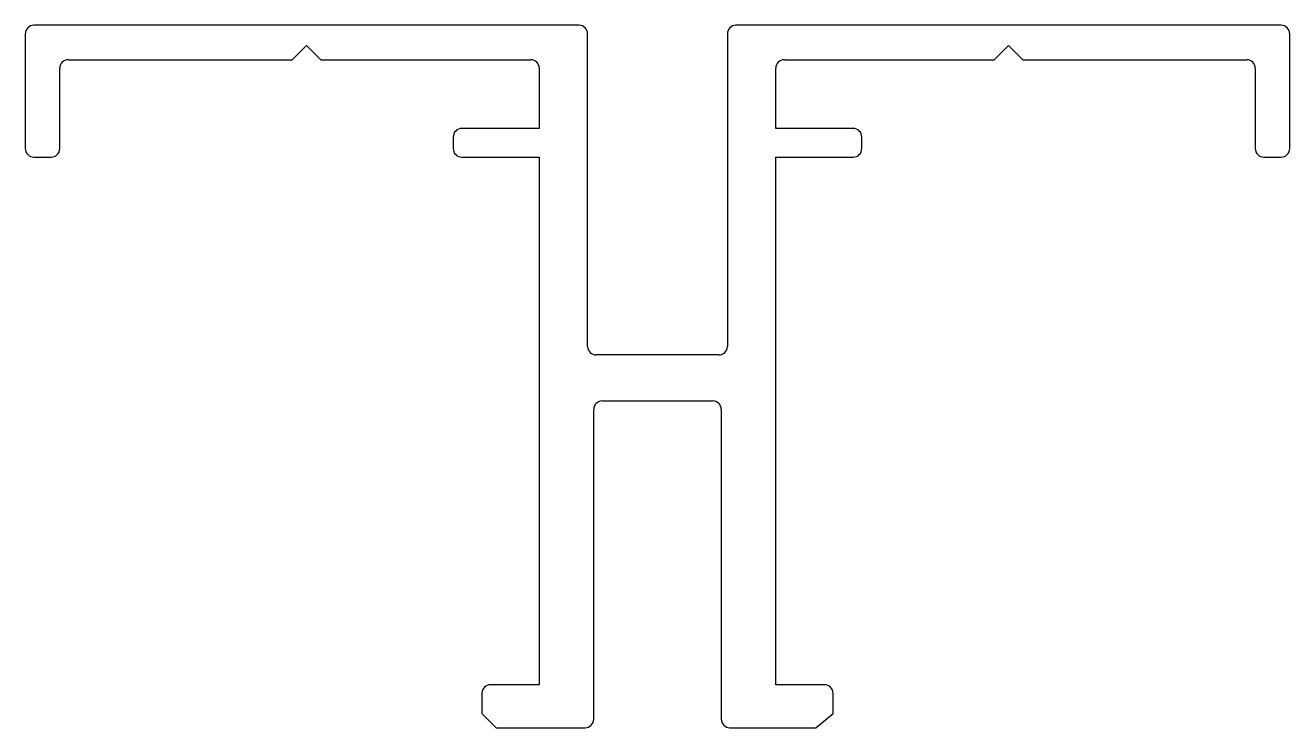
# Model space of a CAD drawing. Extents: x 181.9 to 226, y 509.3 to 533.8.
import ezdxf

# ---------------------------------------------------------------- set-up
doc = ezdxf.new("R2010")
doc.units = 0
doc.layers.get('0').update_dxf_attribs({"linetype": 'CONTINUOUS'})

msp = doc.modelspace()

# ---------------------------------------------------------------- linework, layer by layer
for p, q in [((201.208, 533.84), (182.208, 533.84)), ((225.678, 533.84), (206.678, 533.84)), ((181.908, 533.54), (181.908, 529.54)), ((201.508, 522.64), (201.508, 533.54)), ((206.378, 533.54), (206.378, 522.64)), ((225.978, 529.54), (225.978, 533.54)), ((191.208, 532.64), (191.708, 533.14)), ((191.708, 533.14), (192.208, 532.64)), ((215.678, 532.64), (216.178, 533.14)), ((216.178, 533.14), (216.678, 532.64)), ((183.408, 532.64), (191.208, 532.64)), ((192.208, 532.64), (199.522, 532.64)), ((208.364, 532.64), (215.678, 532.64)), ((216.678, 532.64), (224.478, 532.64)), ((183.108, 529.54), (183.108, 532.34)), ((199.822, 532.34), (199.822, 530.24)), ((208.064, 530.24), (208.064, 532.34)), ((224.778, 532.34), (224.778, 529.54)), ((199.822, 530.24), (197.122, 530.24)), ((210.764, 530.24), (208.064, 530.24)), ((196.822, 529.94), (196.822, 529.54)), ((211.064, 529.54), (211.064, 529.94)), ((182.208, 529.24), (182.808, 529.24)), ((197.122, 529.24), (199.822, 529.24)), ((199.822, 529.24), (199.822, 510.84)), ((208.064, 510.84), (208.064, 529.24)), ((208.064, 529.24), (210.764, 529.24)), ((225.078, 529.24), (225.678, 529.24)), ((206.078, 522.34), (201.808, 522.34)), ((202.022, 520.74), (205.864, 520.74)), ((201.722, 509.64), (201.722, 520.44)), ((206.164, 520.44), (206.164, 509.64)), ((199.822, 510.84), (198.122, 510.84)), ((209.764, 510.84), (208.064, 510.84)), ((197.822, 510.54), (197.822, 509.84)), ((210.064, 509.84), (210.064, 510.54)), ((197.822, 509.84), (198.322, 509.34)), ((209.464, 509.34), (210.064, 509.84)), ((198.322, 509.34), (201.422, 509.34)), ((206.464, 509.34), (209.464, 509.34))]:
    msp.add_line(p, q)
for centre, start, end in [((182.208, 533.54), 90, 180), ((201.208, 533.54), 0, 90), ((206.678, 533.54), 90, 180), ((225.678, 533.54), 360, 90), ((183.408, 532.34), 90, 180), ((199.522, 532.34), 0, 90), ((208.364, 532.34), 90, 180), ((224.478, 532.34), 0, 90), ((197.122, 529.94), 90, 180), ((210.764, 529.94), 360, 90), ((182.208, 529.54), 180, 270), ((182.808, 529.54), 270, 0), ((197.122, 529.54), 180, 270), ((210.764, 529.54), 270, 0), ((225.078, 529.54), 180, 270), ((225.678, 529.54), 270, 0), ((201.808, 522.64), 180, 270), ((206.078, 522.64), 270, 360), ((202.022, 520.44), 90, 180), ((205.864, 520.44), 360, 90), ((198.122, 510.54), 90, 180), ((209.764, 510.54), 0, 90), ((201.422, 509.64), 270, 0), ((206.464, 509.64), 180, 270)]:
    msp.add_arc(centre, 0.3, start, end)

doc.saveas('drawing.dxf')
